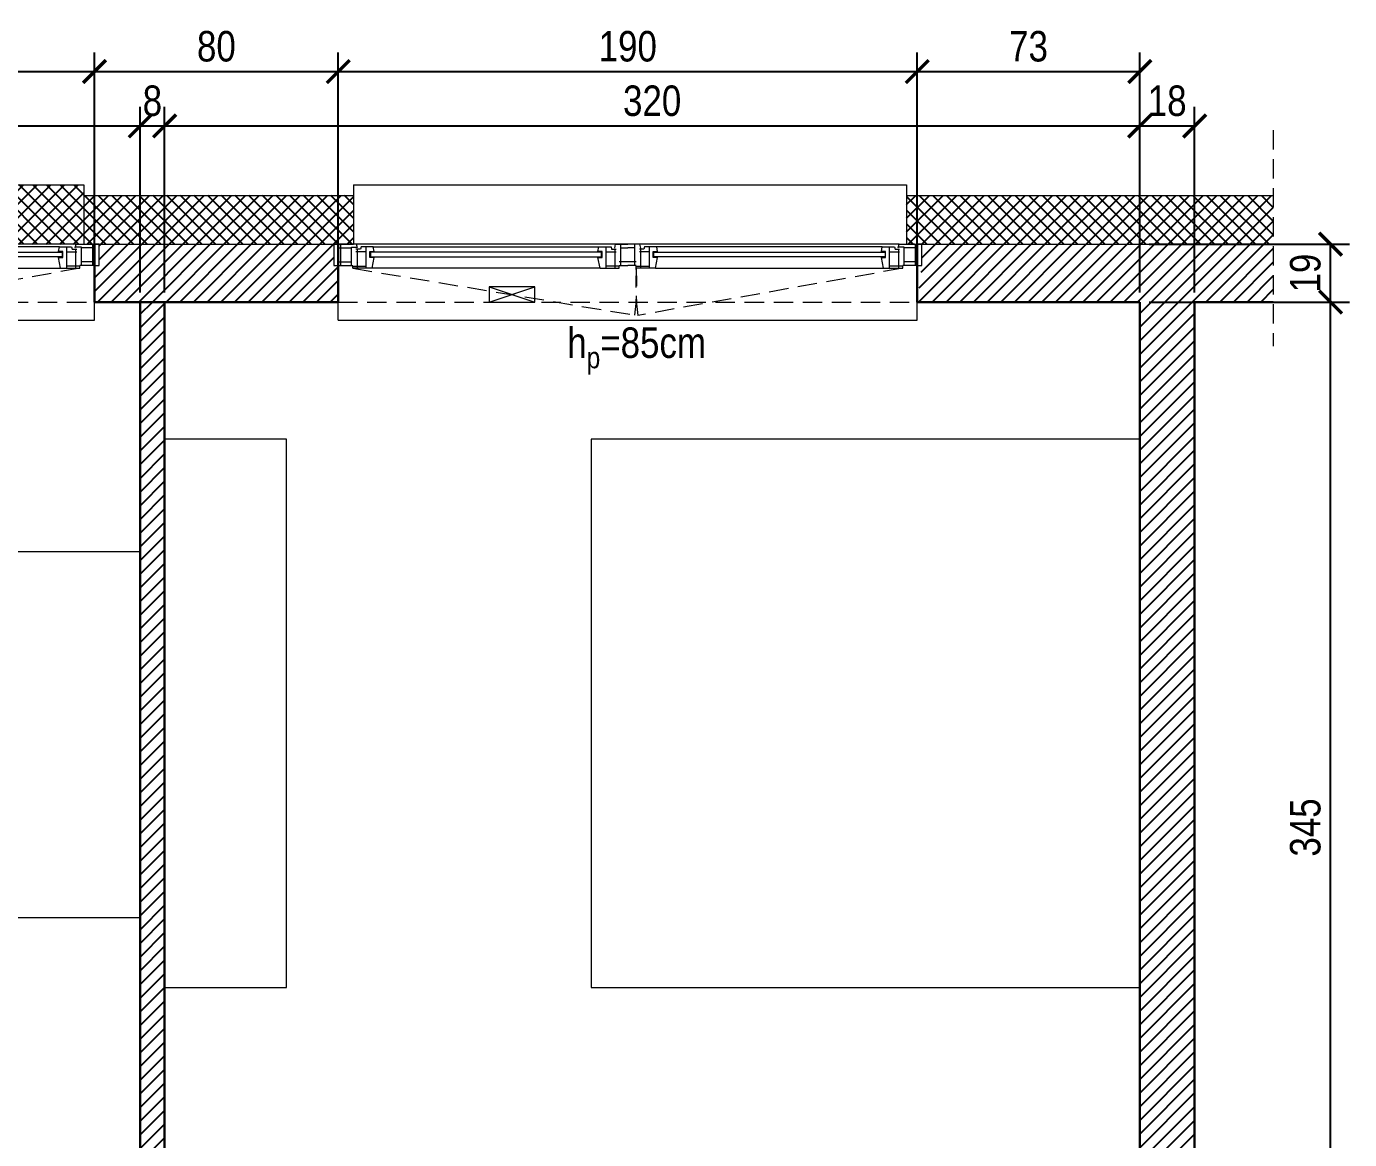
# Model space of a CAD drawing. Header units: centimetres. Extents: x 41 to 1078, y 280 to 1754.
# Drawn here: x 643.8 to 1077.9, y 1389 to 1754.4 of the extents above; entities that cross this region are included whole.
import ezdxf

# ---------------------------------------------------------------- set-up
doc = ezdxf.new("R2010")
doc.units = ezdxf.units.CM
doc.header["$LTSCALE"] = 5
doc.header["$PDMODE"] = 2
doc.header["$PDSIZE"] = 1
doc.linetypes.add('DASHED', pattern=[19.05, 12.7, -6.35])
doc.linetypes.add('DASHED2', pattern=[9.525, 6.35, -3.175])
doc.layers.add('_HATCH', color=251, linetype='Continuous')
for name, color, linetype, lineweight in [('A_OKNA', 4, 'Continuous', 5), ('A_PRZEKROJOWA 01', 50, 'Continuous', 30), ('A_PRZEKROJOWA 02', 30, 'Continuous', 20), ('A_PRZERYWANA 01', 7, 'DASHED', 0), ('A_WIDOKOWA 02', 31, 'Continuous', 5), ('A_WYMIAROWANIE', 8, 'Continuous', 0)]:
    doc.layers.add(name, color=color, linetype=linetype, lineweight=lineweight)
doc.styles.get("Standard").update_dxf_attribs({"font": 'ARIALN.TTF'})
doc.dimstyles.new('1_50', dxfattribs={"dimscale": 5, "dimtxt": 2, "dimasz": 1.5, "dimexe": 1.25, "dimexo": 0.625, "dimtad": 1, "dimdec": 1, "dimtxsty": 'Standard', "dimblk": 'ARCHTICK', "dimcen": 2.5, "dimadec": 1, "dimazin": 0, "dimtfac": 1, "dimtdec": 1, "dimtmove": 0, "dimatfit": 3, "dimfxl": 1, "dimarcsym": 0})

# ---------------------------------------------------------------- blocks, each defined once
blk = doc.blocks.new('stolarka_pcv_skrzydlo')
for points in [[(7.9, 12.85), (4.4, 13.55), (4.4, 12.13), (2.4, 12.13), (2.4, 13.55), (0.9, 13.25), (0.9, 9.25), (1.6, 9.05), (1.6, 7.55)], [(7.9, 10.85), (0.9, 10.85)], [(2.5, 10.85), (2.5, 7.55)], [(7.2, 6.55), (7.2, 10.85)], [(7.9, 12.85), (7.9, 6.55)], [(1.6, 7.95), (7.9, 7.95), (7.9, 7.95), (7.9, 7.95)], [(7.9, 6.55), (7.2, 6.55)]]:
    blk.add_lwpolyline(points)
blk = doc.blocks.new('stolarka_pcv_rama_gora')
for points in [[(-6.05, 7), (-6.05, 0.95), (-7.9875, 0.95)], [(-1.75, 7), (-6.55, 7)], [(-1.75, 5.8), (-6.05, 5.8)], [(-2.45, 0), (-2.45, 7)], [(-8.05, 1.2), (-7.75, 0), (-1.75, 0)], [(-1.75, 1.2), (-6.05, 1.2)]]:
    blk.add_lwpolyline(points)
blk = doc.blocks.new('stolarka_pcv_slupek')
for points in [[(-2.8, 0), (0, 0)], [(-2.3, 0), (-2.3, -7)], [(2.8, 0), (0, 0)], [(2.3, 0), (2.3, -7)], [(-2.8, -1.2), (2.8, -1.2)], [(-4.3, -5.7), (-4, -7), (0, -7), (0, -7), (0, -7)], [(-2.3, -5.8), (0, -5.8)], [(4.3, -5.7), (4, -7), (0, -7), (0, -7), (0, -7)], [(2.3, -5.8), (0, -5.8)]]:
    blk.add_lwpolyline(points)
blk = doc.blocks.new('okno 190')
blk.add_line((190.57, 0), (189, 0))
at = {"linetype": 'DASHED', "ltscale": 0.1}
for p, q in [((6.3, -7.9), (98.84, -23.3)), ((186.7, -7.9), (99.8, -23.39))]:
    blk.add_line(p, q, dxfattribs=at)
at = {"ltscale": 25}
for points in [[(6.5, 19.5), (188, 19.5)], [(1.5, -25), (191.5, -25)]]:
    blk.add_lwpolyline(points, dxfattribs=at)
for points in [[(6.5, 19.5), (6.5, 0)], [(188, 19.5), (188, 0)], [(185.5, 0), (7.5, 0)], [(13, -0.9), (87, -0.9)], [(180, -0.9), (106, -0.9)], [(180, -0.9), (106, -0.9)], [(1.5, -25), (1.5, -7)], [(87.4, -7.9), (12.6, -7.9)], [(105.6, -7.9), (180.4, -7.9)], [(191.5, -25), (191.5, -7)]]:
    blk.add_lwpolyline(points)
for points in [[(1.5, 0), (0, 0), (0, -7), (1.5, -7)], [(12.08, -4.2), (87.92, -4.2), (87.92, -2.6), (12.08, -2.6)], [(180.92, -4.2), (105.08, -4.2), (105.08, -2.6), (180.92, -2.6)], [(193, 0), (191.5, 0), (191.5, -7), (193, -7)]]:
    blk.add_lwpolyline(points, close=True)
at = {"linetype": 'DASHED', "ltscale": 0.1}
for centre, radius, start, end in [((11.4, -13), 88.05, 353.283, 3.3211), ((181.62, -12.98), 82.48, 176.4691, 187.2509)]:
    blk.add_arc(centre, radius, start, end, dxfattribs=at)
for name, p, rotation in [('stolarka_pcv_rama_gora', (-0.25, 0), 180.0000000066985), ('stolarka_pcv_skrzydlo', (-0.25, 0), 270.0000000066985), ('stolarka_pcv_slupek', (96.5, -7), 179.9999978563434), ('stolarka_pcv_skrzydlo', (92.75, 0), 269.9999978562913)]:
    blk.add_blockref(name, p, dxfattribs=dict(rotation=rotation))
at = {"xscale": -1}
for name, p, rotation in [('stolarka_pcv_skrzydlo', (100.25, 0), 89.99999785629126), ('stolarka_pcv_skrzydlo', (193.25, 0), 90.00000178941343), ('stolarka_pcv_rama_gora', (193.25, 0), 180.0000017894134)]:
    blk.add_blockref(name, p, dxfattribs=dict(at, rotation=rotation))
at = {"linetype": 'DASHED2', "insert": (76.63, -27.34), "char_height": 10, "attachment_point": 1}
blk.add_mtext_dynamic_manual_height_columns('\\A1;h{\\H0.7x;\\S^ p;}=85cm', width=115.1178, gutter_width=12.5, heights=[0], dxfattribs=at)
blk = doc.blocks.new('_ArchTick')
at = {"color": 0, "linetype": 'ByBlock', "const_width": 0.15}
blk.add_lwpolyline([(-0.5, -0.5), (0.5, 0.5)], dxfattribs=at)
blk = doc.blocks.new('*D45')
at = {"layer": 'A_WYMIAROWANIE', "color": 0, "lineweight": -2, "transparency": 16777216}
for p, q in [((431.11, 1667.07), (431.11, 1728)), ((681.11, 1667.07), (681.11, 1728)), ((431.11, 1721.75), (681.11, 1721.75))]:
    blk.add_line(p, q, dxfattribs=at)
at = {"layer": 'DEFPOINTS', "color": 0, "transparency": 16777216}
for p in [(681.11, 1721.75), (431.11, 1663.95), (681.11, 1663.95)]:
    blk.add_point(p, dxfattribs=at)
at = {"layer": 'A_WYMIAROWANIE', "color": 0, "lineweight": -2, "transparency": 16777216, "xscale": 7.5, "yscale": 7.5, "zscale": 7.5, "rotation": 180}
blk.add_blockref('_ArchTick', (431.11, 1721.75), dxfattribs=at)
at = {"layer": 'A_WYMIAROWANIE', "color": 0, "lineweight": -2, "transparency": 16777216, "xscale": 7.5, "yscale": 7.5, "zscale": 7.5}
blk.add_blockref('_ArchTick', (681.11, 1721.75), dxfattribs=at)
at = {"layer": 'A_WYMIAROWANIE', "color": 0, "transparency": 16777216, "insert": (556.11, 1729.98), "char_height": 10, "attachment_point": 5}
blk.add_mtext('250', dxfattribs=at)
blk = doc.blocks.new('*D46')
at = {"layer": 'A_WYMIAROWANIE', "color": 0, "lineweight": -2, "transparency": 16777216}
for p, q in [((681.11, 1667.07), (681.11, 1728)), ((689.11, 1667.07), (689.11, 1728)), ((681.11, 1721.75), (689.11, 1721.75))]:
    blk.add_line(p, q, dxfattribs=at)
at = {"layer": 'DEFPOINTS', "color": 0, "transparency": 16777216}
for p in [(689.11, 1721.75), (681.11, 1663.95), (689.11, 1663.95)]:
    blk.add_point(p, dxfattribs=at)
at = {"layer": 'A_WYMIAROWANIE', "color": 0, "lineweight": -2, "transparency": 16777216, "xscale": 7.5, "yscale": 7.5, "zscale": 7.5, "rotation": 180}
blk.add_blockref('_ArchTick', (681.11, 1721.75), dxfattribs=at)
at = {"layer": 'A_WYMIAROWANIE', "color": 0, "lineweight": -2, "transparency": 16777216, "xscale": 7.5, "yscale": 7.5, "zscale": 7.5}
blk.add_blockref('_ArchTick', (689.11, 1721.75), dxfattribs=at)
at = {"layer": 'A_WYMIAROWANIE', "color": 0, "transparency": 16777216, "insert": (685.11, 1729.98), "char_height": 10, "attachment_point": 5}
blk.add_mtext('8', dxfattribs=at)
blk = doc.blocks.new('*D47')
at = {"layer": 'A_WYMIAROWANIE', "color": 0, "lineweight": -2, "transparency": 16777216}
for p, q in [((689.11, 1667.07), (689.11, 1728)), ((1009.11, 1667.07), (1009.11, 1728)), ((689.11, 1721.75), (1009.11, 1721.75))]:
    blk.add_line(p, q, dxfattribs=at)
at = {"layer": 'DEFPOINTS', "color": 0, "transparency": 16777216}
for p in [(1009.11, 1721.75), (689.11, 1663.95), (1009.11, 1663.95)]:
    blk.add_point(p, dxfattribs=at)
at = {"layer": 'A_WYMIAROWANIE', "color": 0, "lineweight": -2, "transparency": 16777216, "xscale": 7.5, "yscale": 7.5, "zscale": 7.5, "rotation": 180}
blk.add_blockref('_ArchTick', (689.11, 1721.75), dxfattribs=at)
at = {"layer": 'A_WYMIAROWANIE', "color": 0, "lineweight": -2, "transparency": 16777216, "xscale": 7.5, "yscale": 7.5, "zscale": 7.5}
blk.add_blockref('_ArchTick', (1009.11, 1721.75), dxfattribs=at)
at = {"layer": 'A_WYMIAROWANIE', "color": 0, "transparency": 16777216, "insert": (849.11, 1729.98), "char_height": 10, "attachment_point": 5}
blk.add_mtext('320', dxfattribs=at)
blk = doc.blocks.new('*D48')
at = {"layer": 'A_WYMIAROWANIE', "color": 0, "lineweight": -2, "transparency": 16777216}
for p, q in [((1009.11, 1667.07), (1009.11, 1728)), ((1027.11, 1667.07), (1027.11, 1728)), ((1009.11, 1721.75), (1027.11, 1721.75))]:
    blk.add_line(p, q, dxfattribs=at)
at = {"layer": 'DEFPOINTS', "color": 0, "transparency": 16777216}
for p in [(1027.11, 1721.75), (1009.11, 1663.95), (1027.11, 1663.95)]:
    blk.add_point(p, dxfattribs=at)
at = {"layer": 'A_WYMIAROWANIE', "color": 0, "lineweight": -2, "transparency": 16777216, "xscale": 7.5, "yscale": 7.5, "zscale": 7.5, "rotation": 180}
blk.add_blockref('_ArchTick', (1009.11, 1721.75), dxfattribs=at)
at = {"layer": 'A_WYMIAROWANIE', "color": 0, "lineweight": -2, "transparency": 16777216, "xscale": 7.5, "yscale": 7.5, "zscale": 7.5}
blk.add_blockref('_ArchTick', (1027.11, 1721.75), dxfattribs=at)
at = {"layer": 'A_WYMIAROWANIE', "color": 0, "transparency": 16777216, "insert": (1018.11, 1729.98), "char_height": 10, "attachment_point": 5}
blk.add_mtext('18', dxfattribs=at)
blk = doc.blocks.new('*D56')
at = {"layer": 'A_WYMIAROWANIE', "color": 0, "lineweight": -2, "transparency": 16777216}
for p, q in [((1012.24, 1663.95), (1077.95, 1663.95)), ((1071.7, 1318.95), (1071.7, 1663.95)), ((1012.24, 1318.95), (1077.95, 1318.95))]:
    blk.add_line(p, q, dxfattribs=at)
at = {"layer": 'DEFPOINTS', "color": 0, "transparency": 16777216}
for p in [(1009.11, 1663.95), (1071.7, 1663.95), (1009.11, 1318.95)]:
    blk.add_point(p, dxfattribs=at)
at = {"layer": 'A_WYMIAROWANIE', "color": 0, "lineweight": -2, "transparency": 16777216, "xscale": 7.5, "yscale": 7.5, "zscale": 7.5}
for p, rotation in [((1071.7, 1663.95), 90), ((1071.7, 1318.95), 270)]:
    blk.add_blockref('_ArchTick', p, dxfattribs=dict(at, rotation=rotation))
at = {"layer": 'A_WYMIAROWANIE', "color": 0, "transparency": 16777216, "insert": (1063.47, 1491.45), "char_height": 10, "attachment_point": 5, "rotation": 90}
blk.add_mtext('345', dxfattribs=at)
blk = doc.blocks.new('*D57')
at = {"layer": 'A_WYMIAROWANIE', "color": 0, "lineweight": -2, "transparency": 16777216}
for p, q in [((1012.24, 1682.95), (1077.95, 1682.95)), ((1071.7, 1663.95), (1071.7, 1682.95)), ((1012.24, 1663.95), (1077.95, 1663.95))]:
    blk.add_line(p, q, dxfattribs=at)
at = {"layer": 'DEFPOINTS', "color": 0, "transparency": 16777216}
for p in [(1009.11, 1682.95), (1071.7, 1682.95), (1009.11, 1663.95)]:
    blk.add_point(p, dxfattribs=at)
at = {"layer": 'A_WYMIAROWANIE', "color": 0, "lineweight": -2, "transparency": 16777216, "xscale": 7.5, "yscale": 7.5, "zscale": 7.5}
for p, rotation in [((1071.7, 1682.95), 90), ((1071.7, 1663.95), 270)]:
    blk.add_blockref('_ArchTick', p, dxfattribs=dict(at, rotation=rotation))
at = {"layer": 'A_WYMIAROWANIE', "color": 0, "transparency": 16777216, "insert": (1063.47, 1673.45), "char_height": 10, "attachment_point": 5, "rotation": 90}
blk.add_mtext('19', dxfattribs=at)
blk = doc.blocks.new('*D61')
at = {"layer": 'A_WYMIAROWANIE', "color": 0, "lineweight": -2, "transparency": 16777216}
for p, q in [((476.11, 1667.07), (476.11, 1745.89)), ((666.11, 1667.07), (666.11, 1745.89)), ((476.11, 1739.64), (666.11, 1739.64))]:
    blk.add_line(p, q, dxfattribs=at)
at = {"layer": 'DEFPOINTS', "color": 0, "transparency": 16777216}
for p in [(666.11, 1739.64), (476.11, 1663.95), (666.11, 1663.95)]:
    blk.add_point(p, dxfattribs=at)
at = {"layer": 'A_WYMIAROWANIE', "color": 0, "lineweight": -2, "transparency": 16777216, "xscale": 7.5, "yscale": 7.5, "zscale": 7.5, "rotation": 180}
blk.add_blockref('_ArchTick', (476.11, 1739.64), dxfattribs=at)
at = {"layer": 'A_WYMIAROWANIE', "color": 0, "lineweight": -2, "transparency": 16777216, "xscale": 7.5, "yscale": 7.5, "zscale": 7.5}
blk.add_blockref('_ArchTick', (666.11, 1739.64), dxfattribs=at)
at = {"layer": 'A_WYMIAROWANIE', "color": 0, "transparency": 16777216, "insert": (571.11, 1747.87), "char_height": 10, "attachment_point": 5}
blk.add_mtext('190', dxfattribs=at)
blk = doc.blocks.new('*D62')
at = {"layer": 'A_WYMIAROWANIE', "color": 0, "lineweight": -2, "transparency": 16777216}
for p, q in [((666.11, 1667.07), (666.11, 1745.89)), ((746.11, 1667.07), (746.11, 1745.89)), ((666.11, 1739.64), (746.11, 1739.64))]:
    blk.add_line(p, q, dxfattribs=at)
at = {"layer": 'DEFPOINTS', "color": 0, "transparency": 16777216}
for p in [(746.11, 1739.64), (666.11, 1663.95), (746.11, 1663.95)]:
    blk.add_point(p, dxfattribs=at)
at = {"layer": 'A_WYMIAROWANIE', "color": 0, "lineweight": -2, "transparency": 16777216, "xscale": 7.5, "yscale": 7.5, "zscale": 7.5, "rotation": 180}
blk.add_blockref('_ArchTick', (666.11, 1739.64), dxfattribs=at)
at = {"layer": 'A_WYMIAROWANIE', "color": 0, "lineweight": -2, "transparency": 16777216, "xscale": 7.5, "yscale": 7.5, "zscale": 7.5}
blk.add_blockref('_ArchTick', (746.11, 1739.64), dxfattribs=at)
at = {"layer": 'A_WYMIAROWANIE', "color": 0, "transparency": 16777216, "insert": (706.11, 1747.87), "char_height": 10, "attachment_point": 5}
blk.add_mtext('80', dxfattribs=at)
blk = doc.blocks.new('*D63')
at = {"layer": 'A_WYMIAROWANIE', "color": 0, "lineweight": -2, "transparency": 16777216}
for p, q in [((746.11, 1667.07), (746.11, 1745.89)), ((936.11, 1667.07), (936.11, 1745.89)), ((746.11, 1739.64), (936.11, 1739.64))]:
    blk.add_line(p, q, dxfattribs=at)
at = {"layer": 'DEFPOINTS', "color": 0, "transparency": 16777216}
for p in [(936.11, 1739.64), (746.11, 1663.95), (936.11, 1663.95)]:
    blk.add_point(p, dxfattribs=at)
at = {"layer": 'A_WYMIAROWANIE', "color": 0, "lineweight": -2, "transparency": 16777216, "xscale": 7.5, "yscale": 7.5, "zscale": 7.5, "rotation": 180}
blk.add_blockref('_ArchTick', (746.11, 1739.64), dxfattribs=at)
at = {"layer": 'A_WYMIAROWANIE', "color": 0, "lineweight": -2, "transparency": 16777216, "xscale": 7.5, "yscale": 7.5, "zscale": 7.5}
blk.add_blockref('_ArchTick', (936.11, 1739.64), dxfattribs=at)
at = {"layer": 'A_WYMIAROWANIE', "color": 0, "transparency": 16777216, "insert": (841.11, 1747.87), "char_height": 10, "attachment_point": 5}
blk.add_mtext('190', dxfattribs=at)
blk = doc.blocks.new('*D64')
at = {"layer": 'A_WYMIAROWANIE', "color": 0, "lineweight": -2, "transparency": 16777216}
for p, q in [((936.11, 1667.07), (936.11, 1745.89)), ((1009.11, 1667.07), (1009.11, 1745.89)), ((936.11, 1739.64), (1009.11, 1739.64))]:
    blk.add_line(p, q, dxfattribs=at)
at = {"layer": 'DEFPOINTS', "color": 0, "transparency": 16777216}
for p in [(1009.11, 1739.64), (936.11, 1663.95), (1009.11, 1663.95)]:
    blk.add_point(p, dxfattribs=at)
at = {"layer": 'A_WYMIAROWANIE', "color": 0, "lineweight": -2, "transparency": 16777216, "xscale": 7.5, "yscale": 7.5, "zscale": 7.5, "rotation": 180}
blk.add_blockref('_ArchTick', (936.11, 1739.64), dxfattribs=at)
at = {"layer": 'A_WYMIAROWANIE', "color": 0, "lineweight": -2, "transparency": 16777216, "xscale": 7.5, "yscale": 7.5, "zscale": 7.5}
blk.add_blockref('_ArchTick', (1009.11, 1739.64), dxfattribs=at)
at = {"layer": 'A_WYMIAROWANIE', "color": 0, "transparency": 16777216, "insert": (972.61, 1747.87), "char_height": 10, "attachment_point": 5}
blk.add_mtext('73', dxfattribs=at)

msp = doc.modelspace()

# ---------------------------------------------------------------- hatches: boundary and pattern name
at = {"layer": '_HATCH'}
h = msp.add_hatch(dxfattribs=at)
h.set_pattern_fill('ANSI37', color=256)
h.paths.add_polyline_path([(166.11, 1698.95), (59.9, 1698.95), (59.9, 1682.95), (161.11, 1682.95), (166.11, 1682.95)])
h.paths.add_polyline_path([(481.11, 1698.95), (347.61, 1698.95), (347.61, 1682.95), (351.11, 1682.95), (352.61, 1682.95), (476.11, 1682.95), (481.11, 1682.95)])
h.paths.add_polyline_path([(751.11, 1698.95), (662.61, 1698.95), (662.61, 1682.95), (662.61, 1682.95), (662.61, 1702.45), (481.11, 1702.45), (481.11, 1698.95), (481.11, 1698.95), (481.11, 1682.95), (482.11, 1682.95), (660.11, 1682.95), (660.11, 1682.95), (662.61, 1682.95), (662.61, 1698.95), (662.61, 1698.95), (662.61, 1682.95), (666.11, 1682.95), (744.61, 1682.95), (744.61, 1682.95), (746.11, 1682.95), (751.11, 1682.95)])
h.paths.add_polyline_path([(1052.93, 1698.95), (932.61, 1698.95), (932.61, 1682.95), (936.11, 1682.95), (1052.93, 1682.95)])
h = msp.add_hatch(dxfattribs=at)
h.set_pattern_fill('ANSI31', color=256)
h.paths.add_polyline_path([(476.11, 1675.95), (474.61, 1675.95), (474.61, 1682.95), (352.61, 1682.95), (352.61, 1675.95), (351.11, 1675.95), (351.11, 1663.95), (476.11, 1663.95)])
h.paths.add_polyline_path([(746.11, 1675.95), (744.61, 1675.95), (744.61, 1682.95), (667.61, 1682.95), (667.61, 1675.95), (666.11, 1675.95), (666.11, 1663.95), (746.11, 1663.95)])
h = msp.add_hatch(dxfattribs=at)
h.set_pattern_fill('ANSI31', color=256)
h.paths.add_polyline_path([(1027.11, 1663.95), (1052.93, 1663.95), (1052.93, 1682.95), (937.61, 1682.95), (937.61, 1675.95), (936.11, 1663.95), (1009.11, 1663.95), (1009.11, 459.95), (958.11, 459.95), (958.11, 447.95), (959.61, 447.95), (959.61, 440.95), (1052.93, 440.95), (1052.93, 459.95), (1027.11, 459.95)])
h = msp.add_hatch(dxfattribs=at)
h.set_pattern_fill('ANSI31', color=256)
h.paths.add_polyline_path([(689.11, 1663.95), (681.11, 1663.95), (681.11, 1229.95), (674.11, 1229.95), (674.11, 1221.95), (696.11, 1221.95), (696.11, 1229.95), (689.11, 1229.95)])

# ---------------------------------------------------------------- linework, layer by layer
at = {"layer": 'A_PRZEKROJOWA 01'}
for points in [[(666.11, 1682.95), (666.11, 1663.95)], [(746.11, 1682.95), (746.11, 1663.95)], [(936.11, 1682.95), (936.11, 1663.95)], [(666.11, 1663.95), (746.11, 1663.95)], [(681.11, 1663.95), (681.11, 1229.95)], [(689.11, 1663.95), (689.11, 1229.95)], [(936.11, 1663.95), (1009.11, 1663.95)], [(1009.11, 1663.95), (1009.11, 459.95)], [(1027.11, 1663.95), (1027.11, 459.95)], [(1027.11, 1663.95), (1052.93, 1663.95)]]:
    msp.add_lwpolyline(points, dxfattribs=at)
at = {"layer": 'A_PRZEKROJOWA 02'}
for points in [[(662.61, 1698.95), (662.61, 1682.95)], [(662.61, 1698.95), (751.11, 1698.95)], [(751.11, 1698.95), (751.11, 1682.95)], [(932.61, 1698.95), (932.61, 1682.95)], [(932.61, 1698.95), (1052.93, 1698.95)], [(661.11, 1682.95), (666.11, 1682.95)], [(666.11, 1682.95), (746.11, 1682.95)], [(746.11, 1682.95), (751.11, 1682.95)], [(932.61, 1682.95), (936.11, 1682.95)], [(936.11, 1682.95), (1052.93, 1682.95)]]:
    msp.add_lwpolyline(points, dxfattribs=at)
at = {"layer": 'A_PRZERYWANA 01', "ltscale": 0.1}
for points in [[(1052.93, 1720.4), (1052.93, 1649.43)], [(476.11, 1663.95), (666.11, 1663.95)], [(746.11, 1663.95), (936.11, 1663.95)]]:
    msp.add_lwpolyline(points, dxfattribs=at)
at = {"layer": 'A_WIDOKOWA 02', "linetype": 'DASHED2'}
msp.add_lwpolyline([(810.61, 1663.95), (810.61, 1668.95), (795.61, 1668.95), (795.61, 1663.95)], close=True, dxfattribs=at)
at = {"layer": 'A_WIDOKOWA 02'}
for points in [[(795.61, 1668.95), (810.61, 1663.95)], [(795.61, 1663.95), (810.61, 1668.95)]]:
    msp.add_lwpolyline(points, dxfattribs=at)
for points in [[(729.11, 1618.95), (689.11, 1618.95), (689.11, 1438.95), (729.11, 1438.95)], [(829.11, 1438.95), (1009.11, 1438.95), (1009.11, 1618.95), (829.11, 1618.95)], [(681.11, 1461.95), (681.11, 1581.95), (621.11, 1581.95), (621.11, 1461.95)]]:
    msp.add_lwpolyline(points, close=True, dxfattribs=at)

# ---------------------------------------------------------------- block references
at = {"layer": 'A_OKNA', "linetype": 'DASHED2'}
for p in [(474.61, 1682.95), (744.61, 1682.95)]:
    msp.add_blockref('okno 190', p, dxfattribs=at)

# ---------------------------------------------------------------- dimensions: what is measured, and where the dimension line sits
at = {"layer": 'A_WYMIAROWANIE'}
for base, p1, p2, picture, middle in [((666.11, 1739.64), (476.11, 1663.95), (666.11, 1663.95), '*D61', (571.11, 1747.87)), ((746.11, 1739.64), (666.11, 1663.95), (746.11, 1663.95), '*D62', (706.11, 1747.87)), ((936.11, 1739.64), (746.11, 1663.95), (936.11, 1663.95), '*D63', (841.11, 1747.87)), ((1009.11, 1739.64), (936.11, 1663.95), (1009.11, 1663.95), '*D64', (972.61, 1747.87)), ((681.11, 1721.75), (431.11, 1663.95), (681.11, 1663.95), '*D45', (556.11, 1729.98)), ((1009.11, 1721.75), (689.11, 1663.95), (1009.11, 1663.95), '*D47', (849.11, 1729.98)), ((1027.11, 1721.75), (1009.11, 1663.95), (1027.11, 1663.95), '*D48', (1018.11, 1729.98))]:
    dim = msp.add_linear_dim(base=base, p1=p1, p2=p2, dimstyle='1_50', override={"dimtmove": 1}, dxfattribs=at)
    dim.commit()
    dim.dimension.update_dxf_attribs({"geometry": picture, "text_midpoint": middle})
dim = msp.add_linear_dim(base=(689.11, 1721.75), p1=(681.11, 1663.95), p2=(689.11, 1663.95), dimstyle='1_50', override={"dimtmove": 1}, dxfattribs=at)
dim.commit()
dim.dimension.update_dxf_attribs({"geometry": '*D46', "text_midpoint": (685.11, 1721.75), "dimtype": 160})
for base, p1, p2, picture, middle in [((1071.7, 1682.95), (1009.11, 1663.95), (1009.11, 1682.95), '*D57', (1063.47, 1673.45)), ((1071.7, 1663.95), (1009.11, 1318.95), (1009.11, 1663.95), '*D56', (1063.47, 1491.45))]:
    dim = msp.add_linear_dim(base=base, p1=p1, p2=p2, angle=90, dimstyle='1_50', override={"dimtmove": 1}, dxfattribs=at)
    dim.commit()
    dim.dimension.update_dxf_attribs({"geometry": picture, "text_midpoint": middle})

doc.saveas('drawing.dxf')
